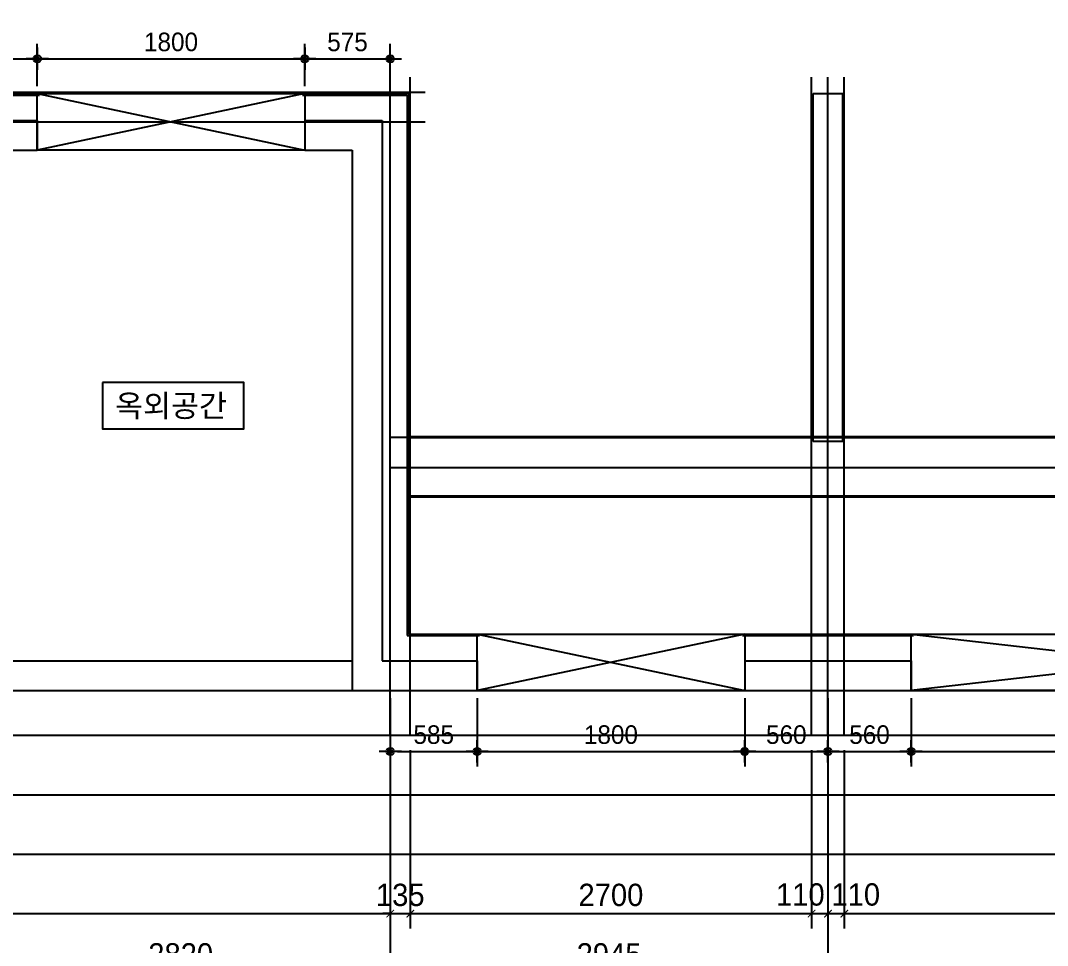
# Model space of a CAD drawing. Header units: millimetres. Extents: x 0 to 92204, y -190080 to 23760.
# Drawn here: x 69622 to 76532, y -123820 to -117599 of the extents above; entities that cross this region are included whole.
import ezdxf
from ezdxf.enums import TextEntityAlignment as Align
from ezdxf.xclip import XClip

# ---------------------------------------------------------------- set-up
doc = ezdxf.new("R2010")
doc.units = ezdxf.units.MM
doc.header["$LTSCALE"] = 100
doc.header["$XCLIPFRAME"] = 0
for name, pattern in [('AUDIT_D_220706163347-0', [0]), ('CEN', [62, 60, -1, 0, -1]), ('HIDDEN', [9.525, 6.35, -3.175])]:
    doc.linetypes.add(name, pattern=pattern)
doc.layers.get('defpoints').update_dxf_attribs({"color": 139})
for name, color, linetype in [('AA-XXXX-DIMS', 7, 'Continuous'), ('CEN_CON', 1, 'CEN'), ('CEN_WALL', 12, 'CEN'), ('CONC', 2, 'Continuous'), ('DIM', 7, 'AUDIT_D_220706163347-0'), ('ELE3_CON', 7, 'Continuous'), ('MC', 135, 'Continuous'), ('WAL_DRY', 7, 'Continuous'), ('실명', 3, 'AUDIT_D_220706163347-0'), ('실명박스', 7, 'AUDIT_D_220706163347-0'), ('창호-open', 4, 'Continuous'), ('확장', 8, 'HIDDEN')]:
    doc.layers.add(name, color=color, linetype=linetype)
doc.styles.add('HAUD01', font='Dotum.ttf')
doc.styles.add('돋움', font='Dotum.ttf')
doc.styles.add('맑은고딕', font='malgun.ttf', dxfattribs={"width": 0.9})
doc.dimstyles.new('DIM-50', dxfattribs={"dimscale": 50, "dimtxt": 3, "dimasz": 1, "dimexe": 2, "dimexo": 2, "dimgap": 1, "dimtad": 1, "dimdec": 0, "dimzin": 0, "dimdsep": 46, "dimtxsty": '맑은고딕', "dimblk1": 'DIMDOT', "dimblk2": 'DIMDOT', "dimsah": 1, "dimcen": 0.09, "dimdle": 2, "dimclrd": 7, "dimclre": 7, "dimclrt": 3, "dimadec": 0, "dimazin": 0, "dimtfac": 1, "dimtdec": 0, "dimtix": 1, "dimtmove": 2, "dimatfit": 3, "dimldrblk": 'DIMDOT', "dimfxl": 1, "dimtolj": 1, "dimtzin": 0, "dimarcsym": 0})
doc.dimstyles.new('MCDIM-50', dxfattribs={"dimscale": 50, "dimtxt": 3, "dimasz": 1, "dimexe": 2, "dimexo": 2, "dimgap": 1, "dimtad": 1, "dimdec": 0, "dimzin": 0, "dimdsep": 46, "dimtxsty": '맑은고딕', "dimblk1": 'ARCHTICK', "dimblk2": 'ARCHTICK', "dimsah": 1, "dimcen": 0.09, "dimdle": 2, "dimclrd": 7, "dimclre": 7, "dimclrt": 3, "dimadec": 0, "dimazin": 0, "dimtfac": 1, "dimtdec": 0, "dimtix": 1, "dimtmove": 2, "dimatfit": 3, "dimldrblk": 'ARCHTICK', "dimfxl": 1, "dimtolj": 1, "dimtzin": 0, "dimarcsym": 0})
doc.dimstyles.new('내부100', dxfattribs={"dimscale": 50, "dimtxt": 2.5, "dimasz": 1, "dimexe": 2, "dimexo": 1, "dimgap": 1, "dimtad": 1, "dimdec": 0, "dimzin": 0, "dimdsep": 46, "dimtxsty": '돋움', "dimblk1": 'DIMDOT', "dimblk2": 'DIMDOT', "dimsah": 1, "dimcen": 0.09, "dimdle": 2, "dimclrd": 7, "dimclre": 7, "dimclrt": 3, "dimadec": 0, "dimazin": 0, "dimtfac": 1, "dimtdec": 0, "dimtix": 1, "dimtmove": 2, "dimatfit": 3, "dimldrblk": 'DIMDOT', "dimfxl": 1, "dimtolj": 1, "dimtzin": 0, "dimarcsym": 0})

# ---------------------------------------------------------------- blocks, each defined once
blk = doc.blocks.new('U-121A(확장)1', base_point=(300293.2, -148733.3))
at = {"layer": 'CEN_CON'}
for p, q in [((317448.2, -149033.3), (317448.2, -144608.3)), ((320393.2, -149033.3), (320393.2, -144608.3)), ((314628.2, -148733.3), (329263.2, -148733.3))]:
    blk.add_line(p, q, dxfattribs=at)
at = {"layer": 'CEN_WALL'}
for p, q in [((314028.2, -144908.3), (317683.2, -144908.3)), ((317448.2, -147233.3), (325023.2, -147233.3))]:
    blk.add_line(p, q, dxfattribs=at)
at = {"layer": 'CONC'}
for p, q in [((320293.2, -147058.3), (320293.2, -144718.3)), ((320293.2, -144718.3), (320493.2, -144718.3)), ((320493.2, -147058.3), (320493.2, -144718.3)), ((314503.2, -144898.3), (315073.2, -144898.3)), ((315073.2, -144898.3), (315073.2, -145098.3)), ((316873.2, -144898.3), (317393.2, -144898.3)), ((316873.2, -144898.3), (316873.2, -145098.3)), ((317393.2, -144898.3), (317393.2, -148533.3)), ((314753.2, -145098.3), (315073.2, -145098.3)), ((316873.2, -145098.3), (317193.2, -145098.3)), ((317193.2, -145098.3), (317193.2, -148733.3)), ((320493.2, -147058.3), (320293.2, -147058.3)), ((317393.2, -148533.3), (318033.2, -148533.3)), ((318033.2, -148533.3), (318033.2, -148733.3)), ((319833.2, -148533.3), (320953.2, -148533.3)), ((319833.2, -148533.3), (319833.2, -148733.3)), ((320953.2, -148533.3), (320953.2, -148733.3)), ((317193.2, -148733.3), (318033.2, -148733.3)), ((319833.2, -148733.3), (320953.2, -148733.3))]:
    blk.add_line(p, q, dxfattribs=at)
at = {"layer": 'ELE3_CON'}
for p, q in [((314753.2, -148533.3), (317193.2, -148533.3)), ((314753.2, -148733.3), (317193.2, -148733.3)), ((319833.2, -148733.3), (318033.2, -148733.3)), ((324253.2, -148733.3), (320953.2, -148733.3))]:
    blk.add_line(p, q, dxfattribs=at)
at = {"layer": 'MC'}
for p, q in [((317583.2, -149033.3), (317583.2, -144608.3)), ((320283.2, -149033.3), (320283.2, -144608.3)), ((320503.2, -149033.3), (320503.2, -144608.3)), ((304443.2, -144708.3), (317683.2, -144708.3)), ((317448.2, -147028.3), (325023.2, -147028.3))]:
    blk.add_line(p, q, dxfattribs=at)
at = {"layer": 'WAL_DRY'}
for p, q in [((314323.2, -144718.3), (315088.2, -144718.3)), ((314333.2, -144728.3), (315088.2, -144728.3)), ((316858.2, -144718.3), (317573.2, -144718.3)), ((316858.2, -144728.3), (317563.2, -144728.3)), ((317563.2, -144728.3), (317563.2, -148363.3)), ((317573.2, -144718.3), (317573.2, -148353.3)), ((317563.2, -148363.3), (318048.2, -148363.3)), ((317573.2, -148353.3), (318048.2, -148353.3)), ((319818.2, -148353.3), (320968.2, -148353.3)), ((319818.2, -148363.3), (320968.2, -148363.3))]:
    blk.add_line(p, q, dxfattribs=at)
at = {"layer": '확장', "ltscale": 0.5, "const_width": 20, "flags": 128}
for points in [[(324713.2, -147028.3), (317583.2, -147028.3)], [(324713.2, -147428.3), (317583.2, -147428.3)]]:
    blk.add_lwpolyline(points, dxfattribs=at)
blk = doc.blocks.new('DIMDOT')
at = {"layer": 'AA-XXXX-DIMS'}
for p, q in [((0, -1.5), (0, 1.5)), ((-1.5, 0), (1.5, 0))]:
    blk.add_line(p, q, dxfattribs=at)
for radius in [0.5, 0.25]:
    blk.add_circle((0, 0), radius, dxfattribs=at)
blk = doc.blocks.new('*D2963')
at = {"layer": 'defpoints', "color": 0, "transparency": 16777216}
for p in [(19135.6, -146165.9), (21955.6, -146165.9), (21955.6, -147765.9)]:
    blk.add_point(p, dxfattribs=at)
at = {"layer": 'DIM', "color": 7, "lineweight": -2, "transparency": 16777216}
for p, q in [((19135.6, -146265.9), (19135.6, -147865.9)), ((21955.6, -146265.9), (21955.6, -147865.9)), ((19185.6, -147765.9), (21905.6, -147765.9))]:
    blk.add_line(p, q, dxfattribs=at)
at = {"layer": 'DIM', "color": 7, "lineweight": -2, "transparency": 16777216, "xscale": 50, "yscale": 50, "zscale": 50, "rotation": 180}
blk.add_blockref('DIMDOT', (19135.6, -147765.9), dxfattribs=at)
at = {"layer": 'DIM', "color": 7, "lineweight": -2, "transparency": 16777216, "xscale": 50, "yscale": 50, "zscale": 50}
blk.add_blockref('DIMDOT', (21955.6, -147765.9), dxfattribs=at)
at = {"layer": 'DIM', "color": 3, "transparency": 16777216, "insert": (20545.6, -147640.8), "char_height": 150, "attachment_point": 5, "style": 'HAUD01'}
blk.add_mtext('\\A1;2820', dxfattribs=at)
blk = doc.blocks.new('*D2964')
at = {"layer": 'defpoints', "color": 0, "transparency": 16777216}
for p in [(21955.6, -146165.9), (24900.6, -146165.9), (24900.6, -147765.9)]:
    blk.add_point(p, dxfattribs=at)
at = {"layer": 'DIM', "color": 7, "lineweight": -2, "transparency": 16777216}
for p, q in [((21955.6, -146265.9), (21955.6, -147865.9)), ((24900.6, -146265.9), (24900.6, -147865.9)), ((22005.6, -147765.9), (24850.6, -147765.9))]:
    blk.add_line(p, q, dxfattribs=at)
at = {"layer": 'DIM', "color": 7, "lineweight": -2, "transparency": 16777216, "xscale": 50, "yscale": 50, "zscale": 50, "rotation": 180}
blk.add_blockref('DIMDOT', (21955.6, -147765.9), dxfattribs=at)
at = {"layer": 'DIM', "color": 7, "lineweight": -2, "transparency": 16777216, "xscale": 50, "yscale": 50, "zscale": 50}
blk.add_blockref('DIMDOT', (24900.6, -147765.9), dxfattribs=at)
at = {"layer": 'DIM', "color": 3, "transparency": 16777216, "insert": (23428.1, -147640.8), "char_height": 150, "attachment_point": 5, "style": 'HAUD01'}
blk.add_mtext('\\A1;2945', dxfattribs=at)
blk = doc.blocks.new('*D2965')
at = {"layer": 'defpoints', "color": 0, "transparency": 16777216}
for p in [(24900.6, -146165.9), (29320.6, -146165.9), (29320.6, -147765.9)]:
    blk.add_point(p, dxfattribs=at)
at = {"layer": 'DIM', "color": 7, "lineweight": -2, "transparency": 16777216}
for p, q in [((24900.6, -146265.9), (24900.6, -147865.9)), ((29320.6, -146265.9), (29320.6, -147865.9)), ((24950.6, -147765.9), (29270.6, -147765.9))]:
    blk.add_line(p, q, dxfattribs=at)
at = {"layer": 'DIM', "color": 7, "lineweight": -2, "transparency": 16777216, "xscale": 50, "yscale": 50, "zscale": 50, "rotation": 180}
blk.add_blockref('DIMDOT', (24900.6, -147765.9), dxfattribs=at)
at = {"layer": 'DIM', "color": 7, "lineweight": -2, "transparency": 16777216, "xscale": 50, "yscale": 50, "zscale": 50}
blk.add_blockref('DIMDOT', (29320.6, -147765.9), dxfattribs=at)
at = {"layer": 'DIM', "color": 3, "transparency": 16777216, "insert": (27110.6, -147640.8), "char_height": 150, "attachment_point": 5, "style": 'HAUD01'}
blk.add_mtext('\\A1;4420', dxfattribs=at)
blk = doc.blocks.new('_ArchTick')
at = {"color": 0, "linetype": 'ByBlock', "const_width": 0.15}
blk.add_lwpolyline([(-0.5, -0.5), (0.5, 0.5)], dxfattribs=at)
blk = doc.blocks.new('*D2977')
at = {"layer": 'defpoints', "color": 0, "linetype": 'ByBlock', "transparency": 16777216}
for p in [(21955.6, -146165.9), (22090.6, -146165.9), (22090.6, -147365.9)]:
    blk.add_point(p, dxfattribs=at)
at = {"layer": 'DIM', "color": 7, "linetype": 'ByBlock', "lineweight": -2, "transparency": 16777216}
for p, q in [((21955.6, -146265.9), (21955.6, -147465.9)), ((22090.6, -146265.9), (22090.6, -147465.9)), ((21955.6, -147365.9), (21905.6, -147365.9)), ((21955.6, -147365.9), (22090.6, -147365.9)), ((22090.6, -147365.9), (22140.6, -147365.9))]:
    blk.add_line(p, q, dxfattribs=at)
at = {"layer": 'DIM', "color": 7, "linetype": 'ByBlock', "lineweight": -2, "transparency": 16777216, "xscale": 50, "yscale": 50, "zscale": 50}
blk.add_blockref('_ArchTick', (21955.6, -147365.9), dxfattribs=at)
at = {"layer": 'DIM', "color": 7, "linetype": 'ByBlock', "lineweight": -2, "transparency": 16777216, "xscale": 50, "yscale": 50, "zscale": 50, "rotation": 180}
blk.add_blockref('_ArchTick', (22090.6, -147365.9), dxfattribs=at)
at = {"layer": 'DIM', "color": 3, "linetype": 'ByBlock', "transparency": 16777216, "insert": (22023.1, -147240.8), "char_height": 150, "attachment_point": 5, "style": 'HAUD01'}
blk.add_mtext('\\A1;135', dxfattribs=at)
blk = doc.blocks.new('*D2978')
at = {"layer": 'defpoints', "color": 0, "linetype": 'ByBlock', "transparency": 16777216}
for p in [(22090.6, -146165.9), (24790.6, -146165.9), (24790.6, -147365.9)]:
    blk.add_point(p, dxfattribs=at)
at = {"layer": 'DIM', "color": 7, "linetype": 'ByBlock', "lineweight": -2, "transparency": 16777216}
for p, q in [((22090.6, -146265.9), (22090.6, -147465.9)), ((24790.6, -146265.9), (24790.6, -147465.9)), ((21990.6, -147365.9), (24890.6, -147365.9))]:
    blk.add_line(p, q, dxfattribs=at)
at = {"layer": 'DIM', "color": 7, "linetype": 'ByBlock', "lineweight": -2, "transparency": 16777216, "xscale": 50, "yscale": 50, "zscale": 50, "rotation": 180}
blk.add_blockref('_ArchTick', (22090.6, -147365.9), dxfattribs=at)
at = {"layer": 'DIM', "color": 7, "linetype": 'ByBlock', "lineweight": -2, "transparency": 16777216, "xscale": 50, "yscale": 50, "zscale": 50}
blk.add_blockref('_ArchTick', (24790.6, -147365.9), dxfattribs=at)
at = {"layer": 'DIM', "color": 3, "linetype": 'ByBlock', "transparency": 16777216, "insert": (23440.6, -147240.8), "char_height": 150, "attachment_point": 5, "style": 'HAUD01'}
blk.add_mtext('\\A1;2700', dxfattribs=at)
blk = doc.blocks.new('*D2979')
at = {"layer": 'defpoints', "color": 0, "linetype": 'ByBlock', "transparency": 16777216}
for p in [(24790.6, -146165.9), (24900.6, -146165.9), (24900.6, -147365.9)]:
    blk.add_point(p, dxfattribs=at)
at = {"layer": 'DIM', "color": 7, "linetype": 'ByBlock', "lineweight": -2, "transparency": 16777216}
for p, q in [((24790.6, -146265.9), (24790.6, -147465.9)), ((24900.6, -146265.9), (24900.6, -147465.9)), ((24690.6, -147365.9), (25000.6, -147365.9))]:
    blk.add_line(p, q, dxfattribs=at)
at = {"layer": 'DIM', "color": 7, "linetype": 'ByBlock', "lineweight": -2, "transparency": 16777216, "xscale": 50, "yscale": 50, "zscale": 50, "rotation": 180}
blk.add_blockref('_ArchTick', (24790.6, -147365.9), dxfattribs=at)
at = {"layer": 'DIM', "color": 7, "linetype": 'ByBlock', "lineweight": -2, "transparency": 16777216, "xscale": 50, "yscale": 50, "zscale": 50}
blk.add_blockref('_ArchTick', (24900.6, -147365.9), dxfattribs=at)
at = {"layer": 'DIM', "color": 3, "linetype": 'ByBlock', "transparency": 16777216, "insert": (24715, -147238), "char_height": 150, "attachment_point": 5, "style": 'HAUD01'}
blk.add_mtext('\\A1;110', dxfattribs=at)
blk = doc.blocks.new('*D2980')
at = {"layer": 'defpoints', "color": 0, "linetype": 'ByBlock', "transparency": 16777216}
for p in [(24900.6, -146165.9), (25010.6, -146165.9), (25010.6, -147365.9)]:
    blk.add_point(p, dxfattribs=at)
at = {"layer": 'DIM', "color": 7, "linetype": 'ByBlock', "lineweight": -2, "transparency": 16777216}
for p, q in [((24900.6, -146265.9), (24900.6, -147465.9)), ((25010.6, -146265.9), (25010.6, -147465.9)), ((24800.6, -147365.9), (25110.6, -147365.9))]:
    blk.add_line(p, q, dxfattribs=at)
at = {"layer": 'DIM', "color": 7, "linetype": 'ByBlock', "lineweight": -2, "transparency": 16777216, "xscale": 50, "yscale": 50, "zscale": 50, "rotation": 180}
blk.add_blockref('_ArchTick', (24900.6, -147365.9), dxfattribs=at)
at = {"layer": 'DIM', "color": 7, "linetype": 'ByBlock', "lineweight": -2, "transparency": 16777216, "xscale": 50, "yscale": 50, "zscale": 50}
blk.add_blockref('_ArchTick', (25010.6, -147365.9), dxfattribs=at)
at = {"layer": 'DIM', "color": 3, "linetype": 'ByBlock', "transparency": 16777216, "insert": (25088.1, -147238), "char_height": 150, "attachment_point": 5, "style": 'HAUD01'}
blk.add_mtext('\\A1;110', dxfattribs=at)
blk = doc.blocks.new('*D2981')
at = {"layer": 'defpoints', "color": 0, "linetype": 'ByBlock', "transparency": 16777216}
for p in [(25010.6, -146165.9), (29210.6, -146165.9), (29210.6, -147365.9)]:
    blk.add_point(p, dxfattribs=at)
at = {"layer": 'DIM', "color": 7, "linetype": 'ByBlock', "lineweight": -2, "transparency": 16777216}
for p, q in [((25010.6, -146265.9), (25010.6, -147465.9)), ((29210.6, -146265.9), (29210.6, -147465.9)), ((24910.6, -147365.9), (29310.6, -147365.9))]:
    blk.add_line(p, q, dxfattribs=at)
at = {"layer": 'DIM', "color": 7, "linetype": 'ByBlock', "lineweight": -2, "transparency": 16777216, "xscale": 50, "yscale": 50, "zscale": 50, "rotation": 180}
blk.add_blockref('_ArchTick', (25010.6, -147365.9), dxfattribs=at)
at = {"layer": 'DIM', "color": 7, "linetype": 'ByBlock', "lineweight": -2, "transparency": 16777216, "xscale": 50, "yscale": 50, "zscale": 50}
blk.add_blockref('_ArchTick', (29210.6, -147365.9), dxfattribs=at)
at = {"layer": 'DIM', "color": 3, "linetype": 'ByBlock', "transparency": 16777216, "insert": (27110.6, -147240.8), "char_height": 150, "attachment_point": 5, "style": 'HAUD01'}
blk.add_mtext('\\A1;4200', dxfattribs=at)
blk = doc.blocks.new('*D1291')
at = {"layer": 'defpoints', "color": 0, "transparency": 16777216}
for p in [(72109.5, -122105.9), (72694.5, -122105.9), (72694.5, -122515.2)]:
    blk.add_point(p, dxfattribs=at)
at = {"layer": 'DIM', "color": 7, "lineweight": -2, "transparency": 16777216}
for p, q in [((72109.5, -122155.9), (72109.5, -122615.2)), ((72694.5, -122155.9), (72694.5, -122615.2)), ((72159.5, -122515.2), (72644.5, -122515.2))]:
    blk.add_line(p, q, dxfattribs=at)
at = {"layer": 'DIM', "color": 7, "lineweight": -2, "transparency": 16777216, "xscale": 50, "yscale": 50, "zscale": 50, "rotation": 180}
blk.add_blockref('DIMDOT', (72109.5, -122515.2), dxfattribs=at)
at = {"layer": 'DIM', "color": 7, "lineweight": -2, "transparency": 16777216, "xscale": 50, "yscale": 50, "zscale": 50}
blk.add_blockref('DIMDOT', (72694.5, -122515.2), dxfattribs=at)
at = {"layer": 'DIM', "color": 3, "transparency": 16777216, "insert": (72402, -122402.6), "char_height": 125, "attachment_point": 5, "style": '돋움'}
blk.add_mtext('\\A1;585', dxfattribs=at)
blk = doc.blocks.new('*D1292')
at = {"layer": 'defpoints', "color": 0, "transparency": 16777216}
for p in [(72694.5, -122105.9), (74494.5, -122105.9), (74494.5, -122515.2)]:
    blk.add_point(p, dxfattribs=at)
at = {"layer": 'DIM', "color": 7, "lineweight": -2, "transparency": 16777216}
for p, q in [((72694.5, -122155.9), (72694.5, -122615.2)), ((74494.5, -122155.9), (74494.5, -122615.2)), ((72744.5, -122515.2), (74444.5, -122515.2))]:
    blk.add_line(p, q, dxfattribs=at)
at = {"layer": 'DIM', "color": 7, "lineweight": -2, "transparency": 16777216, "xscale": 50, "yscale": 50, "zscale": 50, "rotation": 180}
blk.add_blockref('DIMDOT', (72694.5, -122515.2), dxfattribs=at)
at = {"layer": 'DIM', "color": 7, "lineweight": -2, "transparency": 16777216, "xscale": 50, "yscale": 50, "zscale": 50}
blk.add_blockref('DIMDOT', (74494.5, -122515.2), dxfattribs=at)
at = {"layer": 'DIM', "color": 3, "transparency": 16777216, "insert": (73594.5, -122402.6), "char_height": 125, "attachment_point": 5, "style": '돋움'}
blk.add_mtext('\\A1;1800', dxfattribs=at)
blk = doc.blocks.new('*D1293')
at = {"layer": 'defpoints', "color": 0, "transparency": 16777216}
for p in [(74494.5, -122105.9), (75054.5, -122105.9), (75054.5, -122515.2)]:
    blk.add_point(p, dxfattribs=at)
at = {"layer": 'DIM', "color": 7, "lineweight": -2, "transparency": 16777216}
for p, q in [((74494.5, -122155.9), (74494.5, -122615.2)), ((75054.5, -122155.9), (75054.5, -122615.2)), ((74544.5, -122515.2), (75004.5, -122515.2))]:
    blk.add_line(p, q, dxfattribs=at)
at = {"layer": 'DIM', "color": 7, "lineweight": -2, "transparency": 16777216, "xscale": 50, "yscale": 50, "zscale": 50, "rotation": 180}
blk.add_blockref('DIMDOT', (74494.5, -122515.2), dxfattribs=at)
at = {"layer": 'DIM', "color": 7, "lineweight": -2, "transparency": 16777216, "xscale": 50, "yscale": 50, "zscale": 50}
blk.add_blockref('DIMDOT', (75054.5, -122515.2), dxfattribs=at)
at = {"layer": 'DIM', "color": 3, "transparency": 16777216, "insert": (74774.5, -122402.6), "char_height": 125, "attachment_point": 5, "style": '돋움'}
blk.add_mtext('\\A1;560', dxfattribs=at)
blk = doc.blocks.new('*D1294')
at = {"layer": 'defpoints', "color": 0, "transparency": 16777216}
for p in [(75054.5, -122105.9), (75614.5, -122105.9), (75614.5, -122515.2)]:
    blk.add_point(p, dxfattribs=at)
at = {"layer": 'DIM', "color": 7, "lineweight": -2, "transparency": 16777216}
for p, q in [((75054.5, -122155.9), (75054.5, -122615.2)), ((75614.5, -122155.9), (75614.5, -122615.2)), ((75104.5, -122515.2), (75564.5, -122515.2))]:
    blk.add_line(p, q, dxfattribs=at)
at = {"layer": 'DIM', "color": 7, "lineweight": -2, "transparency": 16777216, "xscale": 50, "yscale": 50, "zscale": 50, "rotation": 180}
blk.add_blockref('DIMDOT', (75054.5, -122515.2), dxfattribs=at)
at = {"layer": 'DIM', "color": 7, "lineweight": -2, "transparency": 16777216, "xscale": 50, "yscale": 50, "zscale": 50}
blk.add_blockref('DIMDOT', (75614.5, -122515.2), dxfattribs=at)
at = {"layer": 'DIM', "color": 3, "transparency": 16777216, "insert": (75334.5, -122402.6), "char_height": 125, "attachment_point": 5, "style": '돋움'}
blk.add_mtext('\\A1;560', dxfattribs=at)
blk = doc.blocks.new('*D1295')
at = {"layer": 'defpoints', "color": 0, "transparency": 16777216}
for p in [(75614.5, -122105.9), (78914.5, -122105.9), (78914.5, -122515.2)]:
    blk.add_point(p, dxfattribs=at)
at = {"layer": 'DIM', "color": 7, "lineweight": -2, "transparency": 16777216}
for p, q in [((75614.5, -122155.9), (75614.5, -122615.2)), ((78914.5, -122155.9), (78914.5, -122615.2)), ((75664.5, -122515.2), (78864.5, -122515.2))]:
    blk.add_line(p, q, dxfattribs=at)
at = {"layer": 'DIM', "color": 7, "lineweight": -2, "transparency": 16777216, "xscale": 50, "yscale": 50, "zscale": 50, "rotation": 180}
blk.add_blockref('DIMDOT', (75614.5, -122515.2), dxfattribs=at)
at = {"layer": 'DIM', "color": 7, "lineweight": -2, "transparency": 16777216, "xscale": 50, "yscale": 50, "zscale": 50}
blk.add_blockref('DIMDOT', (78914.5, -122515.2), dxfattribs=at)
at = {"layer": 'DIM', "color": 3, "transparency": 16777216, "insert": (77264.5, -122402.6), "char_height": 125, "attachment_point": 5, "style": '돋움'}
blk.add_mtext('\\A1;3300', dxfattribs=at)
blk = doc.blocks.new('*D1318')
at = {"layer": 'defpoints', "color": 0, "transparency": 16777216}
for p in [(69734.5, -117856.4), (69109.5, -118090.9), (69734.5, -118090.9)]:
    blk.add_point(p, dxfattribs=at)
at = {"layer": 'DIM', "color": 7, "lineweight": -2, "transparency": 16777216}
for p, q in [((69109.5, -118040.9), (69109.5, -117756.4)), ((69734.5, -118040.9), (69734.5, -117756.4)), ((69159.5, -117856.4), (69684.5, -117856.4))]:
    blk.add_line(p, q, dxfattribs=at)
at = {"layer": 'DIM', "color": 7, "lineweight": -2, "transparency": 16777216, "xscale": 50, "yscale": 50, "zscale": 50, "rotation": 180}
blk.add_blockref('DIMDOT', (69109.5, -117856.4), dxfattribs=at)
at = {"layer": 'DIM', "color": 7, "lineweight": -2, "transparency": 16777216, "xscale": 50, "yscale": 50, "zscale": 50}
blk.add_blockref('DIMDOT', (69734.5, -117856.4), dxfattribs=at)
at = {"layer": 'DIM', "color": 3, "transparency": 16777216, "insert": (69422, -117743.9), "char_height": 125, "attachment_point": 5, "style": '돋움'}
blk.add_mtext('\\A1;625', dxfattribs=at)
blk = doc.blocks.new('*D1319')
at = {"layer": 'defpoints', "color": 0, "transparency": 16777216}
for p in [(71534.5, -117856.4), (69734.5, -118090.9), (71534.5, -118090.9)]:
    blk.add_point(p, dxfattribs=at)
at = {"layer": 'DIM', "color": 7, "lineweight": -2, "transparency": 16777216}
for p, q in [((69734.5, -118040.9), (69734.5, -117756.4)), ((71534.5, -118040.9), (71534.5, -117756.4)), ((69784.5, -117856.4), (71484.5, -117856.4))]:
    blk.add_line(p, q, dxfattribs=at)
at = {"layer": 'DIM', "color": 7, "lineweight": -2, "transparency": 16777216, "xscale": 50, "yscale": 50, "zscale": 50, "rotation": 180}
blk.add_blockref('DIMDOT', (69734.5, -117856.4), dxfattribs=at)
at = {"layer": 'DIM', "color": 7, "lineweight": -2, "transparency": 16777216, "xscale": 50, "yscale": 50, "zscale": 50}
blk.add_blockref('DIMDOT', (71534.5, -117856.4), dxfattribs=at)
at = {"layer": 'DIM', "color": 3, "transparency": 16777216, "insert": (70634.5, -117743.9), "char_height": 125, "attachment_point": 5, "style": '돋움'}
blk.add_mtext('\\A1;1800', dxfattribs=at)
blk = doc.blocks.new('*D1320')
at = {"layer": 'defpoints', "color": 0, "transparency": 16777216}
for p in [(72109.5, -117856.4), (71534.5, -118090.9), (72109.5, -118090.9)]:
    blk.add_point(p, dxfattribs=at)
at = {"layer": 'DIM', "color": 7, "lineweight": -2, "transparency": 16777216}
for p, q in [((71534.5, -118040.9), (71534.5, -117756.4)), ((72109.5, -118040.9), (72109.5, -117756.4)), ((71584.5, -117856.4), (72059.5, -117856.4))]:
    blk.add_line(p, q, dxfattribs=at)
at = {"layer": 'DIM', "color": 7, "lineweight": -2, "transparency": 16777216, "xscale": 50, "yscale": 50, "zscale": 50, "rotation": 180}
blk.add_blockref('DIMDOT', (71534.5, -117856.4), dxfattribs=at)
at = {"layer": 'DIM', "color": 7, "lineweight": -2, "transparency": 16777216, "xscale": 50, "yscale": 50, "zscale": 50}
blk.add_blockref('DIMDOT', (72109.5, -117856.4), dxfattribs=at)
at = {"layer": 'DIM', "color": 3, "transparency": 16777216, "insert": (71822, -117743.9), "char_height": 125, "attachment_point": 5, "style": '돋움'}
blk.add_mtext('\\A1;575', dxfattribs=at)
blk = doc.blocks.new('DIM-1108')
at = {"layer": 'DIM'}
for base, p1, p2, picture, middle in [((21955.6, -147765.9), (19135.6, -146165.9), (21955.6, -146165.9), '*D2963', (20545.6, -147640.8)), ((24900.6, -147765.9), (21955.6, -146165.9), (24900.6, -146165.9), '*D2964', (23428.1, -147640.8)), ((29320.6, -147765.9), (24900.6, -146165.9), (29320.6, -146165.9), '*D2965', (27110.6, -147640.8))]:
    dim = blk.add_linear_dim(base=base, p1=p1, p2=p2, angle=180, dimstyle='DIM-50', override={"dimscale": 50, "dimtxsty": 'HAUD01'}, dxfattribs=at)
    dim.commit()
    dim.dimension.update_dxf_attribs({"geometry": picture, "text_midpoint": middle})
at = {"layer": 'DIM', "linetype": 'ByBlock'}
for base, p1, p2, picture, middle in [((22090.6, -147365.9), (21955.6, -146165.9), (22090.6, -146165.9), '*D2977', (22023.1, -147240.8)), ((24790.6, -147365.9), (22090.6, -146165.9), (24790.6, -146165.9), '*D2978', (23440.6, -147240.8)), ((29210.6, -147365.9), (25010.6, -146165.9), (29210.6, -146165.9), '*D2981', (27110.6, -147240.8))]:
    dim = blk.add_linear_dim(base=base, p1=p1, p2=p2, angle=180, dimstyle='MCDIM-50', override={"dimtxsty": 'HAUD01'}, dxfattribs=at)
    dim.commit()
    dim.dimension.update_dxf_attribs({"geometry": picture, "text_midpoint": middle})
for base, p1, p2, picture, middle in [((24900.6, -147365.9), (24790.6, -146165.9), (24900.6, -146165.9), '*D2979', (24715, -147238)), ((25010.6, -147365.9), (24900.6, -146165.9), (25010.6, -146165.9), '*D2980', (25088.1, -147238))]:
    dim = blk.add_linear_dim(base=base, p1=p1, p2=p2, angle=180, dimstyle='MCDIM-50', override={"dimtxsty": 'HAUD01'}, dxfattribs=at)
    dim.commit()
    dim.dimension.update_dxf_attribs({"geometry": picture, "text_midpoint": middle, "dimtype": 128})

msp = doc.modelspace()

# ---------------------------------------------------------------- linework, layer by layer
at = {"layer": 'defpoints'}
for points in [[(85720.1, -107830.9), (53454.5, -107830.9), (53454.5, -123605.9), (85720.1, -123605.9)], [(85320.1, -108230.9), (53854.5, -108230.9), (53854.5, -123205.9), (85320.1, -123205.9)], [(84920.1, -108630.9), (54254.5, -108630.9), (54254.5, -122805.9), (84920.1, -122805.9)], [(84520.1, -109030.9), (54654.5, -109030.9), (54654.5, -122405.9), (84520.1, -122405.9)]]:
    msp.add_lwpolyline(points, close=True, dxfattribs=at)
at = {"layer": '실명박스'}
msp.add_lwpolyline([(70172.9, -120033.2), (70172.9, -120345.7), (71125.5, -120345.7), (71125.5, -120033.2)], close=True, dxfattribs=at)
at = {"layer": '창호-open'}
for p, q in [((71534.5, -118090.9), (69734.5, -118470.9)), ((69734.5, -118090.9), (71534.5, -118470.9)), ((74494.5, -121725.9), (72694.5, -122105.9)), ((72694.5, -121725.9), (74494.5, -122105.9)), ((78914.5, -121725.9), (75614.5, -122105.9)), ((75614.5, -121725.9), (78914.5, -122105.9))]:
    msp.add_line(p, q, dxfattribs=at)
for points in [[(69734.5, -118090.9), (71534.5, -118090.9), (71534.5, -118470.9), (69734.5, -118470.9)], [(72694.5, -121725.9), (74494.5, -121725.9), (74494.5, -122105.9), (72694.5, -122105.9)], [(75614.5, -121725.9), (78914.5, -121725.9), (78914.5, -122105.9), (75614.5, -122105.9)]]:
    msp.add_lwpolyline(points, close=True, dxfattribs=at)

# ---------------------------------------------------------------- block references
msp.add_blockref('DIM-1108', (50153.9, 23760))
ref = msp.add_blockref('U-121A(확장)1', (54954.5, -122105.9))
XClip(ref).set_block_clipping_path([(299993.2395842669, -149033.311332551), (329858.8019320485, -135658.3113325509)])

# ---------------------------------------------------------------- texts
at = {"layer": '실명', "style": 'HAUD01'}
msp.add_text('옥외공간', height=150, dxfattribs=at).set_placement((70634.5, -120188.4), align=Align.MIDDLE)

# ---------------------------------------------------------------- dimensions: what is measured, and where the dimension line sits
at = {"layer": 'DIM'}
for base, p1, p2, picture, middle in [((69734.5, -117856.4), (69109.5, -118090.9), (69734.5, -118090.9), '*D1318', (69422, -117743.9)), ((71534.5, -117856.4), (69734.5, -118090.9), (71534.5, -118090.9), '*D1319', (70634.5, -117743.9)), ((72109.5, -117856.4), (71534.5, -118090.9), (72109.5, -118090.9), '*D1320', (71822, -117743.9))]:
    dim = msp.add_linear_dim(base=base, p1=p1, p2=p2, dimstyle='내부100', override={"dimscale": 50}, dxfattribs=at)
    dim.commit()
    dim.dimension.update_dxf_attribs({"geometry": picture, "text_midpoint": middle})
for base, p1, p2, picture, middle in [((72694.5, -122515.2), (72109.5, -122105.9), (72694.5, -122105.9), '*D1291', (72402, -122402.6)), ((74494.5, -122515.2), (72694.5, -122105.9), (74494.5, -122105.9), '*D1292', (73594.5, -122402.6)), ((75054.5, -122515.2), (74494.5, -122105.9), (75054.5, -122105.9), '*D1293', (74774.5, -122402.6)), ((75614.5, -122515.2), (75054.5, -122105.9), (75614.5, -122105.9), '*D1294', (75334.5, -122402.6)), ((78914.5, -122515.2), (75614.5, -122105.9), (78914.5, -122105.9), '*D1295', (77264.5, -122402.6))]:
    dim = msp.add_linear_dim(base=base, p1=p1, p2=p2, angle=180, dimstyle='내부100', override={"dimscale": 50}, dxfattribs=at)
    dim.commit()
    dim.dimension.update_dxf_attribs({"geometry": picture, "text_midpoint": middle})

doc.saveas('drawing.dxf')
